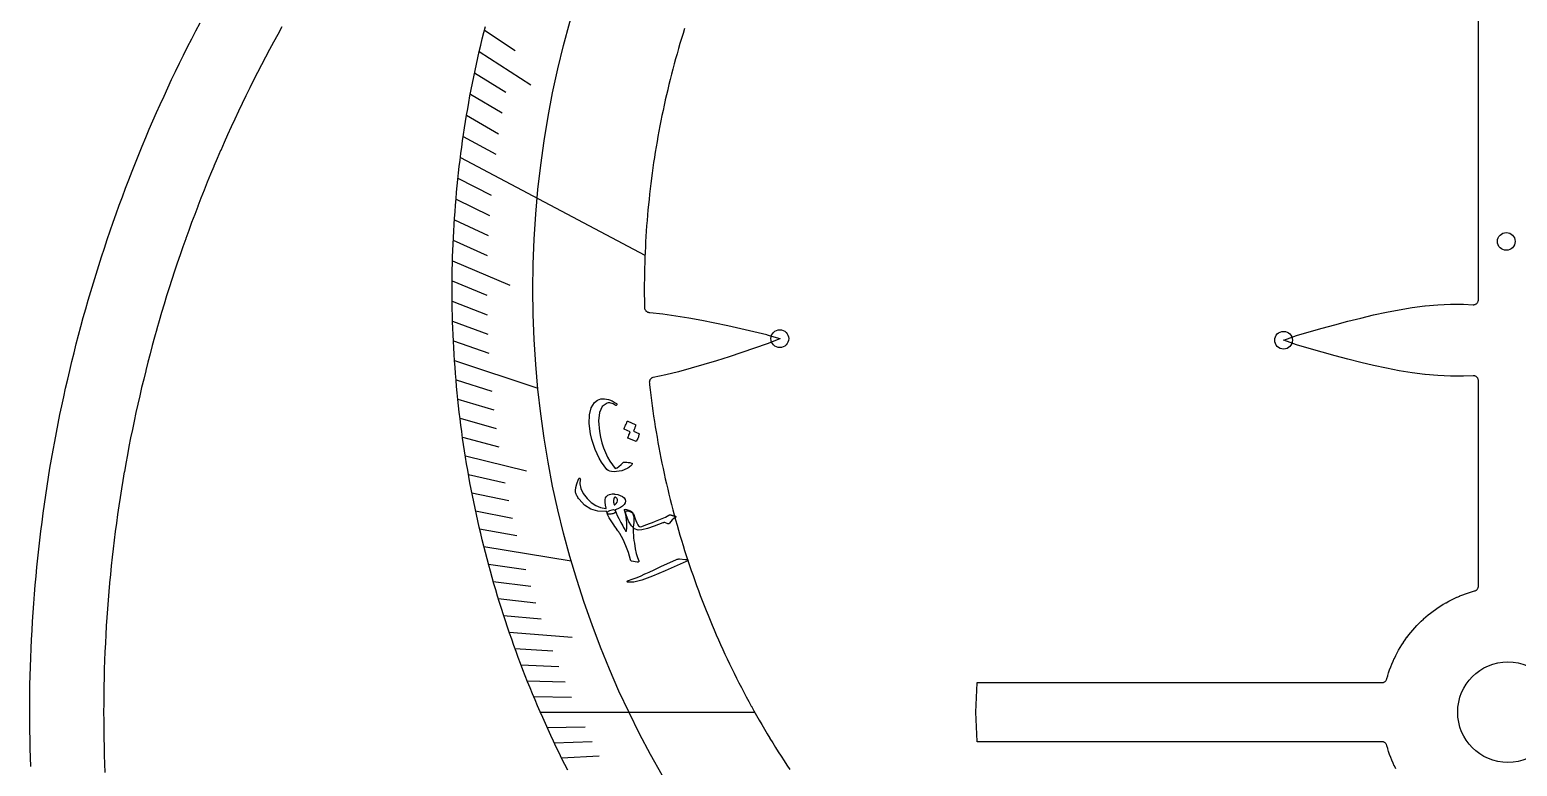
# Model space of a CAD drawing. Header units: millimetres. Extents: x -76 to 76, y -76 to 76.
# Drawn here: x -76.5 to 0.5, y -2.8 to 35.3 of the extents above; entities that cross this region are included whole.
import ezdxf

# ---------------------------------------------------------------- set-up
doc = ezdxf.new("R2010")
doc.units = ezdxf.units.MM
for name, color, linetype in [('CUT_INNER', 6, 'Continuous'), ('CUT_OUTER', 1, 'Continuous'), ('ENGRAVE', 7, 'Continuous'), ('ENGRAVE_FINE', 8, 'Continuous'), ('TEXT', 5, 'Continuous')]:
    doc.layers.add(name, color=color, linetype=linetype)

msp = doc.modelspace()

# ---------------------------------------------------------------- linework, layer by layer
at = {"layer": 'CUT_INNER'}
for points in [[(-5.8089, -2.9222), (-5.8775, -2.7816), (-5.8788, -2.7788), (-5.944, -2.6365), (-5.9453, -2.6337), (-6.0069, -2.4898), (-6.0081, -2.487), (-6.0662, -2.3416), (-6.0673, -2.3388), (-6.1219, -2.1921), (-6.1229, -2.1892), (-6.1738, -2.0412), (-6.1748, -2.0383), (-6.222, -1.889), (-6.2229, -1.8861), (-6.2665, -1.7358), (-6.2673, -1.7328), (-6.2717, -1.7163), (-6.2794, -1.6922), (-6.2894, -1.6691), (-6.3017, -1.647), (-6.3162, -1.6264), (-6.3327, -1.6073), (-6.351, -1.5899), (-6.371, -1.5745), (-6.3925, -1.5612), (-6.4152, -1.5501), (-6.4388, -1.5414), (-6.4633, -1.5351), (-6.4882, -1.5313), (-6.5134, -1.53), (-27.4607, -1.53), (-27.4664, -1.5297), (-27.467, -1.5241), (-27.5415, -0.0061), (-27.5415, 0.0061), (-27.467, 1.5241), (-27.4664, 1.5297), (-27.4607, 1.53), (-6.5134, 1.53), (-6.4882, 1.5313), (-6.4633, 1.5351), (-6.4388, 1.5414), (-6.4152, 1.5501), (-6.3925, 1.5612), (-6.371, 1.5745), (-6.351, 1.5899), (-6.3327, 1.6073), (-6.3162, 1.6264), (-6.3017, 1.647), (-6.2894, 1.6691), (-6.2794, 1.6922), (-6.2717, 1.7163), (-6.2673, 1.7328), (-6.2665, 1.7358), (-6.2229, 1.8861), (-6.222, 1.889), (-6.1748, 2.0383), (-6.1738, 2.0412), (-6.1229, 2.1892), (-6.1219, 2.1921), (-6.0673, 2.3388), (-6.0662, 2.3416), (-6.0081, 2.487), (-6.0069, 2.4898), (-5.9453, 2.6337), (-5.944, 2.6365), (-5.8788, 2.7788), (-5.8775, 2.7816), (-5.8089, 2.9222), (-5.8075, 2.925), (-5.7354, 3.0639), (-5.734, 3.0666), (-5.6585, 3.2037), (-5.657, 3.2064), (-5.5782, 3.3416), (-5.5766, 3.3443), (-5.4945, 3.4775), (-5.4928, 3.4801), (-5.4075, 3.6113), (-5.4058, 3.6139), (-5.3172, 3.7429), (-5.3154, 3.7454), (-5.2238, 3.8723), (-5.2219, 3.8748), (-5.1272, 3.9993), (-5.1253, 4.0017), (-5.0275, 4.1239), (-5.0255, 4.1263), (-4.9247, 4.2461), (-4.9227, 4.2484), (-4.8191, 4.3657), (-4.817, 4.3679), (-4.7105, 4.4826), (-4.7083, 4.4848), (-4.599, 4.5969), (-4.5969, 4.599), (-4.4848, 4.7083), (-4.4826, 4.7105), (-4.3679, 4.817), (-4.3657, 4.8191), (-4.2484, 4.9227), (-4.2461, 4.9247), (-4.1263, 5.0255), (-4.1239, 5.0275), (-4.0017, 5.1253), (-3.9993, 5.1272), (-3.8748, 5.2219), (-3.8723, 5.2238), (-3.7454, 5.3154), (-3.7429, 5.3172), (-3.6139, 5.4058), (-3.6113, 5.4075), (-3.4801, 5.4928), (-3.4775, 5.4945), (-3.3443, 5.5766), (-3.3416, 5.5782), (-3.2064, 5.657), (-3.2037, 5.6585), (-3.0666, 5.734), (-3.0639, 5.7354), (-2.925, 5.8075), (-2.9222, 5.8089), (-2.7816, 5.8775), (-2.7788, 5.8788), (-2.6365, 5.944), (-2.6337, 5.9453), (-2.4898, 6.0069), (-2.487, 6.0081), (-2.3416, 6.0662), (-2.3388, 6.0673), (-2.1921, 6.1219), (-2.1892, 6.1229), (-2.0412, 6.1738), (-2.0383, 6.1748), (-1.889, 6.222), (-1.8861, 6.2229), (-1.7358, 6.2665), (-1.7328, 6.2673), (-1.7163, 6.2717), (-1.6922, 6.2794), (-1.6691, 6.2894), (-1.647, 6.3017), (-1.6264, 6.3162), (-1.6073, 6.3327), (-1.5899, 6.351), (-1.5745, 6.371), (-1.5612, 6.3925), (-1.5501, 6.4152), (-1.5414, 6.4388), (-1.5351, 6.4633), (-1.5313, 6.4882), (-1.53, 6.5134), (-1.53, 17.1474), (-1.5313, 17.1726), (-1.5351, 17.1976), (-1.5414, 17.2221), (-1.5502, 17.2458), (-1.5613, 17.2685), (-1.5747, 17.29), (-1.5902, 17.31), (-1.6076, 17.3284), (-1.6267, 17.3449), (-1.6475, 17.3593), (-1.6696, 17.3716), (-1.6928, 17.3817), (-1.7169, 17.3893), (-1.7417, 17.3944), (-1.7668, 17.397), (-1.7921, 17.3971), (-2.2943, 17.3726), (-2.3004, 17.3725), (-2.9597, 17.373), (-2.9654, 17.3731), (-3.6251, 17.404), (-3.6304, 17.4044), (-4.2906, 17.4633), (-4.2953, 17.4638), (-4.9561, 17.5481), (-4.9603, 17.5487), (-5.6217, 17.6557), (-5.6252, 17.6563), (-6.2872, 17.783), (-6.2901, 17.7836), (-6.9527, 17.927), (-6.955, 17.9275), (-7.6182, 18.0846), (-7.62, 18.0851), (-8.2836, 18.253), (-8.285, 18.2533), (-8.9485, 18.4292), (-9.6139, 18.6115), (-10.2793, 18.7989), (-10.2806, 18.7992), (-10.9416, 18.9929), (-10.9487, 18.9952), (-11.6044, 19.2308), (-11.6095, 19.233), (-11.6044, 19.2352), (-10.9487, 19.4708), (-10.9416, 19.4731), (-10.2806, 19.6668), (-10.2793, 19.6671), (-9.6156, 19.854), (-8.9505, 20.0362), (-8.285, 20.2127), (-8.2836, 20.213), (-7.62, 20.3809), (-7.6182, 20.3814), (-6.955, 20.5385), (-6.9527, 20.539), (-6.2901, 20.6824), (-6.2872, 20.683), (-5.6252, 20.8097), (-5.6217, 20.8103), (-4.9603, 20.9173), (-4.9561, 20.9179), (-4.2953, 21.0022), (-4.2906, 21.0027), (-3.6304, 21.0616), (-3.6251, 21.062), (-2.9654, 21.0929), (-2.9597, 21.093), (-2.3004, 21.0935), (-2.2943, 21.0934), (-1.7921, 21.0689), (-1.7668, 21.069), (-1.7417, 21.0716), (-1.7169, 21.0767), (-1.6928, 21.0843), (-1.6696, 21.0944), (-1.6475, 21.1067), (-1.6267, 21.1211), (-1.6076, 21.1376), (-1.5902, 21.156), (-1.5747, 21.176), (-1.5613, 21.1975), (-1.5502, 21.2202), (-1.5414, 21.2439), (-1.5351, 21.2684), (-1.5313, 21.2934), (-1.53, 21.3187), (-1.53, 41.0762)], [(-63.4525, 35.432), (-63.668, 35.0434), (-63.6688, 35.042), (-63.8818, 34.6521), (-63.8826, 34.6507), (-64.0933, 34.2594), (-64.094, 34.2581), (-64.3023, 33.8655), (-64.303, 33.8642), (-64.5089, 33.4703), (-64.5096, 33.469), (-64.713, 33.0739), (-64.7137, 33.0725), (-64.9147, 32.6762), (-64.9154, 32.6748), (-65.114, 32.2773), (-65.1147, 32.2759), (-65.3108, 31.8771), (-65.3115, 31.8757), (-65.5052, 31.4758), (-65.5059, 31.4744), (-65.6971, 31.0733), (-65.6977, 31.0719), (-65.8865, 30.6696), (-65.8872, 30.6682), (-66.0735, 30.2647), (-66.0741, 30.2633), (-66.2579, 29.8587), (-66.2585, 29.8573), (-66.4399, 29.4516), (-66.4405, 29.4502), (-66.6193, 29.0434), (-66.62, 29.042), (-66.7963, 28.6341), (-66.7969, 28.6327), (-66.9707, 28.2237), (-66.9713, 28.2223), (-67.1426, 27.8122), (-67.1432, 27.8108), (-67.312, 27.3997), (-67.3126, 27.3983), (-67.4789, 26.9862), (-67.4795, 26.9848), (-67.6432, 26.5716), (-67.6438, 26.5702), (-67.805, 26.1561), (-67.8055, 26.1547), (-67.9642, 25.7396), (-67.9647, 25.7381), (-68.1208, 25.322), (-68.1214, 25.3206), (-68.2749, 24.9036), (-68.2755, 24.9021), (-68.4265, 24.4842), (-68.427, 24.4827), (-68.5754, 24.0639), (-68.5759, 24.0624), (-68.7218, 23.6426), (-68.7223, 23.6412), (-68.8655, 23.2205), (-68.866, 23.2191), (-69.0067, 22.7975), (-69.0072, 22.7961), (-69.1453, 22.3737), (-69.1458, 22.3722), (-69.2813, 21.949), (-69.2817, 21.9476), (-69.4147, 21.5235), (-69.4151, 21.522), (-69.5454, 21.0972), (-69.5459, 21.0957), (-69.6736, 20.6701), (-69.674, 20.6686), (-69.7991, 20.2422), (-69.7995, 20.2407), (-69.922, 19.8135), (-69.9224, 19.812), (-70.0422, 19.3841), (-70.0426, 19.3826), (-70.1598, 18.954), (-70.1602, 18.9525), (-70.2748, 18.5231), (-70.2752, 18.5216), (-70.3871, 18.0916), (-70.3875, 18.0901), (-70.4968, 17.6593), (-70.4972, 17.6578), (-70.6039, 17.2264), (-70.6042, 17.2249), (-70.7082, 16.7929), (-70.7086, 16.7914), (-70.8099, 16.3587), (-70.8103, 16.3572), (-70.909, 15.9239), (-70.9093, 15.9224), (-71.0054, 15.4885), (-71.0057, 15.487), (-71.0991, 15.0526), (-71.0994, 15.0511), (-71.1901, 14.616), (-71.1904, 14.6145), (-71.2784, 14.1789), (-71.2787, 14.1774), (-71.3641, 13.7413), (-71.3644, 13.7398), (-71.447, 13.3032), (-71.4473, 13.3017), (-71.5273, 12.8645), (-71.5276, 12.863), (-71.6049, 12.4254), (-71.6052, 12.4239), (-71.6798, 11.9858), (-71.6801, 11.9843), (-71.752, 11.5458), (-71.7523, 11.5443), (-71.8215, 11.1053), (-71.8217, 11.1038), (-71.8883, 10.6644), (-71.8885, 10.6629), (-71.9524, 10.2231), (-71.9526, 10.2216), (-72.0137, 9.7814), (-72.0139, 9.7799), (-72.0724, 9.3394), (-72.0726, 9.3378), (-72.1284, 8.897), (-72.1285, 8.8954), (-72.1816, 8.4542), (-72.1818, 8.4527), (-72.2321, 8.0112), (-72.2323, 8.0096), (-72.2799, 7.5678), (-72.2801, 7.5663), (-72.325, 7.1242), (-72.3251, 7.1226), (-72.3673, 6.6802), (-72.3675, 6.6787), (-72.407, 6.2361), (-72.4071, 6.2346), (-72.4439, 5.7917), (-72.444, 5.7902), (-72.478, 5.3471), (-72.4781, 5.3455), (-72.5095, 4.9023), (-72.5096, 4.9007), (-72.5382, 4.4572), (-72.5383, 4.4557), (-72.5642, 4.0121), (-72.5643, 4.0105), (-72.5874, 3.5668), (-72.5875, 3.5652), (-72.6079, 3.1213), (-72.608, 3.1198), (-72.6257, 2.6757), (-72.6258, 2.6742), (-72.6408, 2.2301), (-72.6408, 2.2285), (-72.6531, 1.7843), (-72.6531, 1.7828), (-72.6627, 1.3385), (-72.6627, 1.3369), (-72.6695, 0.8926), (-72.6695, 0.8911), (-72.6736, 0.4467), (-72.6736, 0.4452), (-72.675, 0.0008), (-72.675, -0.0008), (-72.6736, -0.4452), (-72.6736, -0.4467), (-72.6695, -0.8911), (-72.6695, -0.8926), (-72.6627, -1.3369), (-72.6627, -1.3385), (-72.6531, -1.7828), (-72.6531, -1.7843), (-72.6408, -2.2285), (-72.6408, -2.2301), (-72.6258, -2.6742), (-72.6257, -2.6757), (-72.608, -3.1198)], [(-48.6534, -3.0059), (-48.8051, -2.7069), (-48.9549, -2.407), (-49.1029, -2.1062), (-49.249, -1.8044), (-49.3933, -1.5018), (-49.5357, -1.1983), (-49.6763, -0.8939), (-49.815, -0.5887), (-49.9518, -0.2826), (-50.0867, 0.0243), (-50.2197, 0.3321), (-50.3509, 0.6406), (-50.4801, 0.95), (-50.6075, 1.2601), (-50.733, 1.571), (-50.8565, 1.8827), (-50.9781, 2.1951), (-51.0978, 2.5083), (-51.2156, 2.8222), (-51.3314, 3.1368), (-51.4454, 3.4521), (-51.5574, 3.7681), (-51.6674, 4.0848), (-51.7755, 4.4022), (-51.8816, 4.7202), (-51.9858, 5.0388), (-52.0881, 5.3581), (-52.1883, 5.6781), (-52.2867, 5.9986), (-52.383, 6.3197), (-52.4774, 6.6414), (-52.5698, 6.9637), (-52.6602, 7.2865), (-52.7486, 7.6099), (-52.835, 7.9339), (-52.9195, 8.2583), (-53.002, 8.5833), (-53.0824, 8.9087), (-53.1609, 9.2347), (-53.2374, 9.5611), (-53.3118, 9.888), (-53.3843, 10.2153), (-53.4547, 10.5431), (-53.5232, 10.8713), (-53.5896, 11.1999), (-53.654, 11.529), (-53.7164, 11.8584), (-53.7767, 12.1882), (-53.8351, 12.5183), (-53.8914, 12.8488), (-53.9457, 13.1797), (-53.9979, 13.5108), (-54.0481, 13.8423), (-54.0963, 14.1741), (-54.1425, 14.5062), (-54.1866, 14.8385), (-54.2286, 15.1711), (-54.2687, 15.504), (-54.3066, 15.8371), (-54.3426, 16.1704), (-54.3765, 16.504), (-54.4083, 16.8377), (-54.4381, 17.1717), (-54.4658, 17.5058), (-54.4915, 17.8401), (-54.5152, 18.1745), (-54.5368, 18.5091), (-54.5563, 18.8438), (-54.5738, 19.1786), (-54.5892, 19.5135), (-54.6026, 19.8485), (-54.6139, 20.1835), (-54.6232, 20.5187), (-54.6304, 20.8539), (-54.6355, 21.1891), (-54.6386, 21.5243), (-54.6396, 21.8596), (-54.6386, 22.1949), (-54.6355, 22.5301), (-54.6304, 22.8653), (-54.6232, 23.2005), (-54.6139, 23.5357), (-54.6026, 23.8707), (-54.5893, 24.2057), (-54.5739, 24.5406), (-54.5564, 24.8754), (-54.5369, 25.2101), (-54.5153, 25.5447), (-54.4916, 25.8791), (-54.466, 26.2134), (-54.4382, 26.5475), (-54.4084, 26.8815), (-54.3766, 27.2152), (-54.3427, 27.5488), (-54.3068, 27.8821), (-54.2688, 28.2152), (-54.2288, 28.5481), (-54.1868, 28.8807), (-54.1427, 29.213), (-54.0965, 29.5451), (-54.0484, 29.8769), (-53.9982, 30.2084), (-53.9459, 30.5396), (-53.8916, 30.8704), (-53.8353, 31.2009), (-53.777, 31.5311), (-53.7167, 31.8608), (-53.6543, 32.1903), (-53.5899, 32.5193), (-53.5235, 32.8479), (-53.4551, 33.1761), (-53.3846, 33.5039), (-53.3122, 33.8312), (-53.2377, 34.1581), (-53.1613, 34.4845), (-53.0828, 34.8105), (-53.0023, 35.136), (-52.9199, 35.4609)], [(-42.6079, 35.3577), (-42.6895, 35.0974), (-42.6899, 35.096), (-42.7699, 34.8353), (-42.7703, 34.8338), (-42.8487, 34.5726), (-42.8491, 34.5711), (-42.9259, 34.3094), (-42.9263, 34.308), (-43.0015, 34.0458), (-43.0019, 34.0443), (-43.0754, 33.7817), (-43.0758, 33.7803), (-43.1478, 33.5172), (-43.1482, 33.5157), (-43.2185, 33.2522), (-43.2189, 33.2507), (-43.2876, 32.9868), (-43.2879, 32.9853), (-43.355, 32.721), (-43.3554, 32.7195), (-43.4208, 32.4548), (-43.4212, 32.4533), (-43.485, 32.1882), (-43.4854, 32.1867), (-43.5476, 31.9212), (-43.5479, 31.9197), (-43.6085, 31.6538), (-43.6088, 31.6523), (-43.6678, 31.386), (-43.6681, 31.3845), (-43.7254, 31.1179), (-43.7257, 31.1164), (-43.7814, 30.8494), (-43.7817, 30.8479), (-43.8357, 30.5806), (-43.836, 30.5791), (-43.8884, 30.3115), (-43.8887, 30.31), (-43.9394, 30.042), (-43.9397, 30.0405), (-43.9888, 29.7723), (-43.989, 29.7707), (-44.0365, 29.5022), (-44.0368, 29.5007), (-44.0826, 29.2318), (-44.0828, 29.2303), (-44.127, 28.9612), (-44.1272, 28.9597), (-44.1697, 28.6903), (-44.1699, 28.6888), (-44.2108, 28.4192), (-44.211, 28.4177), (-44.2502, 28.1478), (-44.2504, 28.1463), (-44.2879, 27.8762), (-44.2881, 27.8746), (-44.324, 27.6043), (-44.3242, 27.6028), (-44.3584, 27.3322), (-44.3586, 27.3307), (-44.3912, 27.0599), (-44.3913, 27.0584), (-44.4222, 26.7875), (-44.4224, 26.7859), (-44.4516, 26.5148), (-44.4518, 26.5133), (-44.4793, 26.242), (-44.4795, 26.2404), (-44.5054, 25.969), (-44.5055, 25.9674), (-44.5298, 25.6958), (-44.5299, 25.6943), (-44.5525, 25.4225), (-44.5526, 25.421), (-44.5735, 25.1491), (-44.5736, 25.1475), (-44.5928, 24.8755), (-44.5929, 24.874), (-44.6105, 24.6018), (-44.6106, 24.6003), (-44.6265, 24.3281), (-44.6265, 24.3265), (-44.6408, 24.0542), (-44.6408, 24.0527), (-44.6534, 23.7802), (-44.6534, 23.7787), (-44.6643, 23.5062), (-44.6644, 23.5047), (-44.6736, 23.2321), (-44.6736, 23.2306), (-44.6812, 22.958), (-44.6812, 22.9565), (-44.6871, 22.6838), (-44.6871, 22.6823), (-44.6913, 22.4096), (-44.6913, 22.4081), (-44.6938, 22.1354), (-44.6938, 22.1338), (-44.6946, 21.8611), (-44.6946, 21.8596), (-44.6938, 21.5869), (-44.6938, 21.5854), (-44.6913, 21.3127), (-44.6913, 21.3111), (-44.6871, 21.0384), (-44.6871, 21.0369), (-44.6845, 20.9179), (-44.6828, 20.8934), (-44.6787, 20.8692), (-44.6722, 20.8456), (-44.6634, 20.8227), (-44.6525, 20.8007), (-44.6395, 20.78), (-44.6244, 20.7606), (-44.6076, 20.7428), (-44.5891, 20.7267), (-44.5691, 20.7125), (-44.5478, 20.7004), (-44.5254, 20.6903), (-44.5022, 20.6825), (-44.4783, 20.6771), (-44.454, 20.674), (-44.4104, 20.6706), (-44.4063, 20.6702), (-43.7404, 20.5958), (-43.7369, 20.5954), (-43.0695, 20.5013), (-43.0665, 20.5009), (-42.3977, 20.3902), (-42.3953, 20.3897), (-41.7253, 20.2653), (-41.7234, 20.265), (-41.0524, 20.1298), (-41.051, 20.1296), (-40.3796, 19.9864), (-39.7061, 19.837), (-39.0323, 19.6825), (-39.031, 19.6822), (-38.3613, 19.5212), (-38.3541, 19.5193), (-37.6872, 19.316), (-37.6823, 19.3142), (-37.6873, 19.3118), (-38.3307, 19.0443), (-38.3378, 19.0416), (-38.9884, 18.8157), (-38.9897, 18.8153), (-39.6435, 18.5961), (-40.2988, 18.3815), (-40.9549, 18.1726), (-40.9562, 18.1722), (-41.6108, 17.9719), (-41.6126, 17.9713), (-42.2672, 17.7819), (-42.2695, 17.7812), (-42.9243, 17.6055), (-42.9272, 17.6047), (-43.5821, 17.4457), (-43.5856, 17.4449), (-44.2366, 17.3066), (-44.2603, 17.3003), (-44.2832, 17.2918), (-44.3052, 17.2811), (-44.326, 17.2682), (-44.3455, 17.2534), (-44.3635, 17.2368), (-44.3797, 17.2185), (-44.394, 17.1986), (-44.4064, 17.1775), (-44.4166, 17.1553), (-44.4246, 17.1322), (-44.4303, 17.1084), (-44.4337, 17.0841), (-44.4347, 17.0597), (-44.4332, 17.0353), (-44.4224, 16.9348), (-44.4222, 16.9333), (-44.3913, 16.6623), (-44.3912, 16.6608), (-44.3586, 16.39), (-44.3584, 16.3885), (-44.3242, 16.1179), (-44.324, 16.1164), (-44.2881, 15.8461), (-44.2879, 15.8446), (-44.2504, 15.5745), (-44.2502, 15.5729), (-44.211, 15.3031), (-44.2108, 15.3015), (-44.1699, 15.0319), (-44.1697, 15.0304), (-44.1272, 14.761), (-44.127, 14.7595), (-44.0828, 14.4904), (-44.0826, 14.4889), (-44.0368, 14.22), (-44.0365, 14.2185), (-43.989, 13.95), (-43.9888, 13.9485), (-43.9397, 13.6802), (-43.9394, 13.6787), (-43.8887, 13.4108), (-43.8884, 13.4093), (-43.836, 13.1416), (-43.8357, 13.1401), (-43.7817, 12.8728), (-43.7814, 12.8713), (-43.7257, 12.6043), (-43.7254, 12.6028), (-43.6681, 12.3362), (-43.6678, 12.3347), (-43.6088, 12.0685), (-43.6085, 12.067), (-43.5479, 11.8011), (-43.5476, 11.7996), (-43.4854, 11.534), (-43.485, 11.5326), (-43.4212, 11.2674), (-43.4208, 11.2659), (-43.3554, 11.0012), (-43.355, 10.9997), (-43.2879, 10.7354), (-43.2876, 10.7339), (-43.2189, 10.47), (-43.2185, 10.4685), (-43.1482, 10.205), (-43.1478, 10.2035), (-43.0758, 9.9405), (-43.0754, 9.939), (-43.0019, 9.6764), (-43.0015, 9.6749), (-42.9263, 9.4128), (-42.9259, 9.4113), (-42.8491, 9.1496), (-42.8487, 9.1481), (-42.7703, 8.8869), (-42.7699, 8.8855), (-42.6899, 8.6247), (-42.6895, 8.6233), (-42.6079, 8.363), (-42.6074, 8.3616), (-42.5243, 8.1019), (-42.5238, 8.1004), (-42.4391, 7.8412), (-42.4386, 7.8397), (-42.3522, 7.5811), (-42.3517, 7.5796), (-42.2638, 7.3215), (-42.2633, 7.32), (-42.1738, 7.0624), (-42.1733, 7.061), (-42.0822, 6.8039), (-42.0817, 6.8025), (-41.9891, 6.546), (-41.9885, 6.5445), (-41.8943, 6.2886), (-41.8938, 6.2872), (-41.798, 6.0319), (-41.7974, 6.0304), (-41.7001, 5.7757), (-41.6995, 5.7743), (-41.6006, 5.5201), (-41.6, 5.5187), (-41.4995, 5.2652), (-41.499, 5.2638), (-41.3969, 5.0109), (-41.3963, 5.0094), (-41.2928, 4.7572), (-41.2922, 4.7558), (-41.187, 4.5041), (-41.1864, 4.5027), (-41.0798, 4.2517), (-41.0792, 4.2503), (-40.9709, 4), (-40.9703, 3.9986), (-40.8606, 3.7489), (-40.86, 3.7475), (-40.7487, 3.4986), (-40.7481, 3.4972), (-40.6353, 3.2489), (-40.6346, 3.2475), (-40.5203, 2.9999), (-40.5196, 2.9985), (-40.4038, 2.7516), (-40.4031, 2.7502), (-40.2858, 2.5041), (-40.2851, 2.5027), (-40.1663, 2.2573), (-40.1656, 2.2559), (-40.0452, 2.0112), (-40.0445, 2.0098), (-39.9227, 1.7658), (-39.922, 1.7645), (-39.7986, 1.5212), (-39.7979, 1.5199), (-39.6731, 1.2774), (-39.6724, 1.2761), (-39.546, 1.0344), (-39.5453, 1.033), (-39.4175, 0.7921), (-39.4168, 0.7908), (-39.2875, 0.5507), (-39.2868, 0.5493), (-39.156, 0.31), (-39.1553, 0.3087), (-39.023, 0.0702), (-39.0223, 0.0688), (-38.8886, -0.1689), (-38.8878, -0.1702), (-38.7527, -0.4071), (-38.7519, -0.4084), (-38.6153, -0.6444), (-38.6146, -0.6458), (-38.4765, -0.881), (-38.4757, -0.8823), (-38.3363, -1.1166), (-38.3355, -1.1179), (-38.1946, -1.3514), (-38.1938, -1.3527), (-38.0514, -1.5853), (-38.0506, -1.5866), (-37.9068, -1.8184), (-37.906, -1.8197), (-37.7608, -2.0505), (-37.76, -2.0518), (-37.6134, -2.2818), (-37.6126, -2.2831), (-37.4646, -2.5121), (-37.4637, -2.5134), (-37.3143, -2.7415), (-37.3135, -2.7428), (-37.1627, -2.97)]]:
    msp.add_lwpolyline(points, dxfattribs=at)
msp.add_circle((0, 0), 2.6, dxfattribs=at)
at = {"layer": 'CUT_OUTER'}
msp.add_lwpolyline([(-76.4481, -2.8165), (-76.464, -2.3474), (-76.4769, -1.8782), (-76.487, -1.4089), (-76.4942, -0.9395), (-76.4986, -0.4702), (-76.5, -0.0008), (-76.4986, 0.4686), (-76.4942, 0.938), (-76.4871, 1.4074), (-76.477, 1.8766), (-76.464, 2.3459), (-76.4482, 2.815), (-76.4295, 3.284), (-76.4079, 3.7529), (-76.3834, 4.2217), (-76.3561, 4.6903), (-76.3259, 5.1587), (-76.2928, 5.6269), (-76.2568, 6.0949), (-76.218, 6.5627), (-76.1763, 7.0303), (-76.1317, 7.4976), (-76.0843, 7.9645), (-76.034, 8.4312), (-75.9808, 8.8976), (-75.9248, 9.3637), (-75.8659, 9.8293), (-75.8042, 10.2947), (-75.7396, 10.7596), (-75.6721, 11.2241), (-75.6018, 11.6882), (-75.5287, 12.1519), (-75.4527, 12.6151), (-75.3739, 13.0778), (-75.2922, 13.5401), (-75.2077, 14.0018), (-75.1204, 14.463), (-75.0302, 14.9237), (-74.9372, 15.3838), (-74.8414, 15.8433), (-74.7428, 16.3022), (-74.6414, 16.7605), (-74.5371, 17.2182), (-74.4301, 17.6752), (-74.3202, 18.1316), (-74.2076, 18.5872), (-74.0921, 19.0422), (-73.9739, 19.4965), (-73.8529, 19.95), (-73.7291, 20.4028), (-73.6025, 20.8548), (-73.4731, 21.306), (-73.341, 21.7564), (-73.2062, 22.206), (-73.0685, 22.6548), (-72.9281, 23.1027), (-72.785, 23.5498), (-72.6391, 23.9959), (-72.4905, 24.4412), (-72.3392, 24.8855), (-72.1852, 25.3289), (-72.0284, 25.7714), (-71.8689, 26.2128), (-71.7067, 26.6533), (-71.5418, 27.0928), (-71.3742, 27.5313), (-71.2039, 27.9687), (-71.031, 28.4051), (-70.8554, 28.8404), (-70.6771, 29.2746), (-70.4961, 29.7077), (-70.3125, 30.1397), (-70.1263, 30.5705), (-69.9374, 31.0003), (-69.7458, 31.4288), (-69.5517, 31.8562), (-69.3549, 32.2823), (-69.1555, 32.7073), (-68.9535, 33.131), (-68.7489, 33.5535), (-68.5418, 33.9747), (-68.332, 34.3946), (-68.1197, 34.8132), (-67.9048, 35.2305), (-67.6873, 35.6465)], dxfattribs=at)
at = {"layer": 'ENGRAVE'}
for points in [[(-54.2118, 28.685), (-44.6596, 23.6307)], [(-54.5159, 18.1849), (-50.2029, 16.7462)], [(-52.9972, 8.5644), (-48.474, 7.8334)], [(-50.0761, 0), (-38.9838, 0)]]:
    msp.add_lwpolyline(points, dxfattribs=at)
for centre, radius in [((0, 21.8604), 50.4627), ((-0.0838, 24.3425), 0.459), ((-37.6815, 19.3142), 0.459), ((-11.6104, 19.233), 0.459)]:
    msp.add_circle(centre, radius, dxfattribs=at)
at = {"layer": 'ENGRAVE_FINE'}
for points in [[(-52.9687, 35.2698), (-51.3851, 34.2153)], [(-53.2365, 34.1633), (-50.56, 32.4456)], [(-53.4796, 33.0596), (-51.8567, 32.0564)], [(-53.6982, 31.9595), (-52.0564, 30.9823)], [(-53.8928, 30.8633), (-52.2325, 29.9125)], [(-54.0639, 29.7717), (-52.3856, 28.8475)], [(-54.3369, 27.6039), (-52.6244, 26.7338)], [(-54.4399, 26.5286), (-52.7109, 25.686)], [(-54.521, 25.4596), (-52.7761, 24.6448)], [(-54.5807, 24.3974), (-52.8205, 23.6106)], [(-54.6195, 23.3423), (-51.6557, 22.0756)], [(-54.6379, 22.2946), (-52.8487, 21.5645)], [(-54.6363, 21.2547), (-52.8334, 20.5534)], [(-54.6151, 20.223), (-52.799, 19.5505)], [(-54.5748, 19.1996), (-52.7462, 18.5563)], [(-54.4387, 17.1792), (-52.5866, 16.5947)], [(-54.3438, 16.1826), (-52.4808, 15.6278)], [(-54.2316, 15.1955), (-52.3582, 14.6705)], [(-54.1025, 14.2179), (-52.2193, 13.723)], [(-53.957, 13.2502), (-50.7962, 12.474)], [(-53.7954, 12.2925), (-51.8944, 11.8581)], [(-53.6182, 11.3449), (-51.7092, 10.9409)], [(-53.4259, 10.4076), (-51.5094, 10.0342)], [(-53.2187, 9.4807), (-51.2954, 9.138)], [(-52.7618, 7.6587), (-50.8265, 7.3778)], [(-52.5127, 6.7638), (-50.5723, 6.5139)], [(-52.2504, 5.8797), (-50.3056, 5.6609)], [(-51.9754, 5.0066), (-50.0266, 4.8189)], [(-51.6879, 4.1444), (-48.4269, 3.8829)], [(-51.3883, 3.2933), (-49.4335, 3.168)], [(-51.0769, 2.4533), (-49.1201, 2.3593)], [(-50.7542, 1.6243), (-48.7959, 1.5617)], [(-50.4205, 0.8066), (-48.4612, 0.7752)], [(-49.7213, -0.7954), (-47.762, -0.7641)], [(-49.3564, -1.5796), (-47.3981, -1.5169)], [(-48.9818, -2.3526), (-47.025, -2.2586)]]:
    msp.add_lwpolyline(points, dxfattribs=at)
at = {"layer": 'TEXT'}
for points in [[(-45.3386, 12.7944), (-45.3721, 12.7553), (-45.4103, 12.7179), (-45.4532, 12.6823), (-45.5006, 12.6484), (-45.5524, 12.6162), (-45.6083, 12.586), (-45.6682, 12.5576), (-45.7321, 12.531), (-45.8624, 12.4867), (-45.9942, 12.4555), (-46.1274, 12.4375), (-46.2621, 12.4327), (-46.385, 12.4422), (-46.4874, 12.4659), (-46.5692, 12.5038), (-46.6306, 12.5558), (-46.7724, 12.7322), (-46.9046, 12.9237), (-47.027, 13.1303), (-47.1394, 13.3519), (-47.241, 13.5886), (-47.3311, 13.8403), (-47.4093, 14.1068), (-47.4755, 14.3881), (-47.5511, 14.9232), (-47.5398, 15.3722), (-47.444, 15.7335), (-47.2656, 16.0059), (-47.1141, 16.1266), (-46.9432, 16.1942), (-46.7533, 16.2093), (-46.5443, 16.1725), (-46.4983, 16.1572), (-46.4511, 16.1387), (-46.4025, 16.1172), (-46.3526, 16.0926), (-46.3014, 16.0649), (-46.2489, 16.0342), (-46.1951, 16.0004), (-46.1399, 15.9635), (-46.1241, 15.9509), (-46.1135, 15.937), (-46.1082, 15.9218), (-46.1082, 15.9054), (-46.111, 15.8939), (-46.1175, 15.8838), (-46.1279, 15.875), (-46.1421, 15.8675), (-46.1558, 15.863), (-46.1694, 15.8627), (-46.1829, 15.8667), (-46.1964, 15.8748), (-46.2503, 15.9089), (-46.3053, 15.9388), (-46.3617, 15.9644), (-46.4192, 15.9856), (-46.4733, 15.9984), (-46.5244, 16.0025), (-46.5727, 15.9979), (-46.618, 15.9847), (-46.8689, 15.801), (-47.021, 15.4944), (-47.0718, 15.0649), (-47.0179, 14.5143), (-46.9586, 14.2161), (-46.8865, 13.9347), (-46.8018, 13.6703), (-46.7048, 13.423), (-46.5958, 13.1927), (-46.4748, 12.9791), (-46.3423, 12.7825), (-46.1983, 12.6028), (-46.1049, 12.6417), (-46.0057, 12.7074), (-45.9007, 12.7995), (-45.7897, 12.9179), (-45.7779, 12.9232), (-45.7548, 12.9271), (-45.7203, 12.9296), (-45.6746, 12.9307), (-45.6697, 12.9295), (-45.6656, 12.9288), (-45.6622, 12.9286), (-45.6595, 12.9288), (-45.5963, 12.9255), (-45.5247, 12.9166), (-45.4446, 12.9022), (-45.3561, 12.8823), (-45.3281, 12.8713), (-45.3159, 12.853), (-45.3194, 12.8274), (-45.3386, 12.7944)], [(-44.9837, 14.4127), (-44.9769, 14.408), (-44.972, 14.4005), (-44.9691, 14.3904), (-44.9682, 14.3776), (-44.9781, 14.3294), (-44.99, 14.2824), (-45.0039, 14.2365), (-45.0198, 14.1917), (-45.0379, 14.1477), (-45.0585, 14.104), (-45.0816, 14.0608), (-45.1071, 14.018), (-45.1156, 14.0091), (-45.1255, 14.0041), (-45.1366, 14.0031), (-45.149, 14.006), (-45.5475, 14.1664), (-45.5533, 14.1717), (-45.5548, 14.1807), (-45.5521, 14.1934), (-45.5451, 14.2099), (-45.5381, 14.2215), (-45.5288, 14.2401), (-45.5174, 14.2656), (-45.5037, 14.298), (-45.4876, 14.3377), (-45.4687, 14.3849), (-45.447, 14.4397), (-45.4226, 14.502), (-45.7312, 14.634), (-45.7411, 14.6408), (-45.7449, 14.6509), (-45.7424, 14.6645), (-45.7338, 14.6814), (-45.7264, 14.696), (-45.7154, 14.719), (-45.7008, 14.7502), (-45.6825, 14.7898), (-45.6608, 14.8382), (-45.6356, 14.896), (-45.6069, 14.9632), (-45.5746, 15.0398), (-45.5685, 15.0481), (-45.5619, 15.0524), (-45.5546, 15.0526), (-45.5467, 15.0487), (-45.1649, 14.8746), (-45.1581, 14.8698), (-45.1533, 14.8623), (-45.1505, 14.8521), (-45.1497, 14.8392), (-45.1566, 14.7986), (-45.1657, 14.7588), (-45.1771, 14.7197), (-45.1907, 14.6815), (-45.2062, 14.6442), (-45.2233, 14.6077), (-45.2421, 14.5721), (-45.2626, 14.5374)], [(-46.6866, 10.3729), (-47.0988, 10.3909), (-47.4671, 10.5029), (-47.7907, 10.7098), (-48.0684, 11.0121), (-48.0995, 11.0564), (-48.1284, 11.1005), (-48.155, 11.1446), (-48.1794, 11.1885), (-48.2012, 11.2321), (-48.22, 11.275), (-48.2359, 11.3173), (-48.2488, 11.359), (-48.2574, 11.468), (-48.2347, 11.6197), (-48.1806, 11.8136), (-48.0943, 12.0491), (-48.0803, 12.0753), (-48.065, 12.0921), (-48.0485, 12.0997), (-48.0306, 12.0979), (-48.0153, 12.0889), (-48.0062, 12.0747), (-48.0035, 12.0555), (-48.0072, 12.0312), (-48.0297, 11.8005), (-47.9779, 11.5577), (-47.8515, 11.3037), (-47.6504, 11.0399), (-47.4387, 10.8369), (-47.2083, 10.6832), (-46.9598, 10.5786), (-46.6936, 10.5228), (-46.6853, 10.5257), (-46.6792, 10.53), (-46.6753, 10.5357), (-46.6736, 10.5427), (-46.7038, 10.7091), (-46.7182, 10.8534), (-46.7171, 10.9753), (-46.7007, 11.0749), (-46.6589, 11.1586), (-46.5886, 11.221), (-46.4901, 11.2623), (-46.3632, 11.2824), (-46.3461, 11.2836), (-46.3285, 11.2842), (-46.3104, 11.2842), (-46.292, 11.2838), (-46.2728, 11.2829), (-46.2526, 11.2816), (-46.2314, 11.2799), (-46.2092, 11.2779), (-46.0625, 11.2533), (-45.936, 11.212), (-45.8296, 11.1541), (-45.7431, 11.0794), (-45.6857, 10.996), (-45.6662, 10.9116), (-45.6846, 10.8261), (-45.7409, 10.7392), (-45.8278, 10.654), (-45.9346, 10.5791), (-46.0612, 10.5146), (-46.2077, 10.4607), (-46.2053, 10.4515), (-46.2026, 10.4426), (-46.1997, 10.4341), (-46.1966, 10.4259), (-46.1935, 10.4178), (-46.1907, 10.4092), (-46.188, 10.4004), (-46.1855, 10.3911), (-46.1843, 10.3576), (-46.1983, 10.3278), (-46.2274, 10.3018), (-46.2717, 10.2794), (-46.3223, 10.262), (-46.3747, 10.2498), (-46.4291, 10.2428), (-46.4854, 10.241), (-46.5361, 10.2444), (-46.5739, 10.253), (-46.5987, 10.2667), (-46.6105, 10.2856), (-46.6329, 10.376), (-46.6415, 10.3745), (-46.6533, 10.3735), (-46.6684, 10.373), (-46.6866, 10.3729)], [(-46.2184, 10.728), (-46.1446, 10.7981), (-46.097, 10.8668), (-46.0756, 10.934), (-46.0804, 10.9999), (-46.0993, 11.0355), (-46.123, 11.0657), (-46.1516, 11.0903), (-46.1851, 11.1096), (-46.2017, 11.1144), (-46.2178, 11.1119), (-46.2334, 11.102), (-46.2485, 11.0848), (-46.2796, 11.0262), (-46.292, 10.9488), (-46.2857, 10.8527), (-46.2604, 10.7379), (-46.2552, 10.7267), (-46.2465, 10.7213), (-46.2342, 10.7217), (-46.2184, 10.728)], [(-45.2452, 9.807), (-45.2579, 9.6847), (-45.2656, 9.5587), (-45.2682, 9.4289), (-45.2656, 9.2953), (-45.2583, 9.1584), (-45.2467, 9.0189), (-45.2309, 8.8767), (-45.2106, 8.7319), (-45.1639, 8.454), (-45.1102, 8.2111), (-45.0503, 8.0033), (-44.9845, 7.8307), (-44.9786, 7.8117), (-44.9784, 7.7948), (-44.9838, 7.7799), (-44.9949, 7.767), (-45.0097, 7.7569), (-45.0263, 7.7508), (-45.0448, 7.7485), (-45.0652, 7.75), (-45.3518, 7.8126), (-45.3756, 7.8202), (-45.3937, 7.8339), (-45.4061, 7.8539), (-45.4129, 7.88), (-45.519, 8.2524), (-45.6463, 8.6016), (-45.7955, 8.9279), (-45.967, 9.2319), (-45.9767, 9.2488), (-45.995, 9.2772), (-46.0217, 9.3173), (-46.0567, 9.3689), (-46.1002, 9.4323), (-46.152, 9.5074), (-46.212, 9.5942), (-46.2803, 9.693), (-46.4088, 9.886), (-46.5067, 10.0501), (-46.5743, 10.185), (-46.6117, 10.2903), (-46.6086, 10.3202), (-46.585, 10.3525), (-46.5409, 10.3873), (-46.4764, 10.4246), (-46.3665, 10.4639), (-46.2822, 10.4712), (-46.2234, 10.4465), (-46.1902, 10.39), (-46.1577, 10.2995), (-46.1011, 10.1732), (-46.02, 10.0113), (-45.9141, 9.8143), (-45.8599, 9.7154), (-45.8122, 9.629), (-45.771, 9.555), (-45.7365, 9.4934), (-45.7087, 9.4444), (-45.6878, 9.4082), (-45.6738, 9.385), (-45.6668, 9.3745), (-45.6634, 9.3707), (-45.6605, 9.3675), (-45.658, 9.3647), (-45.656, 9.3624), (-45.6543, 9.3604), (-45.653, 9.3583), (-45.6519, 9.356), (-45.6511, 9.3538), (-45.6402, 9.3414), (-45.6318, 9.3378), (-45.6257, 9.3429), (-45.622, 9.3567), (-45.6119, 9.4161), (-45.6045, 9.4778), (-45.5999, 9.5419), (-45.598, 9.6082), (-45.5985, 9.677), (-45.6012, 9.7483), (-45.6059, 9.8221), (-45.6128, 9.8984), (-45.6208, 9.973), (-45.6302, 10.0462), (-45.641, 10.1181), (-45.6532, 10.1887), (-45.6669, 10.2573), (-45.6824, 10.3234), (-45.6996, 10.3868), (-45.7186, 10.4476), (-45.7205, 10.4641), (-45.7171, 10.4765), (-45.7083, 10.4845), (-45.694, 10.4884), (-45.6667, 10.4869), (-45.6395, 10.4834), (-45.6124, 10.4781), (-45.5855, 10.4709), (-45.5583, 10.4623), (-45.5301, 10.4526), (-45.5011, 10.442), (-45.4712, 10.4304), (-45.4131, 10.4031), (-45.3661, 10.373), (-45.3302, 10.3403), (-45.3053, 10.3047), (-45.2665, 10.2088), (-45.2436, 10.0939), (-45.2365, 9.96), (-45.2452, 9.807)], [(-44.83, 9.5984), (-44.6993, 9.645), (-44.5622, 9.6955), (-44.4186, 9.7497), (-44.2686, 9.8078), (-44.1116, 9.87), (-43.9472, 9.9369), (-43.7752, 10.0083), (-43.5957, 10.0842), (-43.4196, 10.1888), (-43.3947, 10.1961), (-43.3702, 10.1997), (-43.3459, 10.1997), (-43.3219, 10.1961), (-43.3093, 10.1934), (-43.2926, 10.1892), (-43.2717, 10.1834), (-43.2467, 10.1761), (-43.2173, 10.1676), (-43.1833, 10.1583), (-43.1447, 10.1482), (-43.1016, 10.1373), (-43.0874, 10.1332), (-43.0762, 10.1265), (-43.068, 10.1172), (-43.0629, 10.1053), (-43.0625, 10.0945), (-43.0671, 10.0841), (-43.0768, 10.0741), (-43.0916, 10.0644), (-43.1747, 10.0091), (-43.2515, 9.9423), (-43.3219, 9.864), (-43.3859, 9.7741), (-43.4043, 9.7507), (-43.4257, 9.7379), (-43.4501, 9.7356), (-43.4774, 9.7438), (-43.6377, 9.7999), (-43.6563, 9.8028), (-43.6794, 9.8016), (-43.7069, 9.7961), (-43.7388, 9.7864), (-44.179, 9.6109), (-44.538, 9.4899), (-44.8164, 9.4243), (-45.014, 9.4146), (-45.1941, 9.4783), (-45.3585, 9.6304), (-45.5064, 9.871), (-45.6363, 10.2005), (-45.6614, 10.3287), (-45.6375, 10.401), (-45.5647, 10.4174), (-45.4432, 10.3782), (-45.4264, 10.3703), (-45.41, 10.3626), (-45.394, 10.355), (-45.3784, 10.3478), (-45.3631, 10.3407), (-45.3481, 10.3339), (-45.3336, 10.3273), (-45.3194, 10.3209), (-45.291, 10.3034), (-45.2679, 10.2798), (-45.25, 10.2499), (-45.2373, 10.2138), (-45.1891, 10.0495), (-45.1397, 9.9066), (-45.0893, 9.785), (-45.038, 9.6847), (-44.9988, 9.6309), (-44.951, 9.5986), (-44.8948, 9.5878), (-44.83, 9.5984)], [(-42.5724, 7.9026), (-42.4742, 7.8888), (-42.4335, 7.8653), (-42.4503, 7.8318), (-42.5246, 7.7883), (-43.6099, 7.3155), (-44.2756, 7.0246), (-44.819, 6.827), (-45.2408, 6.7244), (-45.5411, 6.7179), (-45.5684, 6.7259), (-45.585, 6.7356), (-45.5906, 6.7469), (-45.5854, 6.7599), (-45.5747, 6.7725), (-45.5592, 6.7841), (-45.539, 6.7947), (-45.5139, 6.8043), (-45.3161, 6.8697), (-45.1092, 6.9483), (-44.8934, 7.04), (-44.6685, 7.1446), (-44.6094, 7.1707), (-44.4501, 7.243), (-44.1907, 7.3611), (-43.831, 7.5246), (-43.0346, 7.892), (-42.9913, 7.9085), (-42.95, 7.9195), (-42.9106, 7.925), (-42.8733, 7.925)]]:
    msp.add_lwpolyline(points, close=True, dxfattribs=at)

doc.saveas('drawing.dxf')
